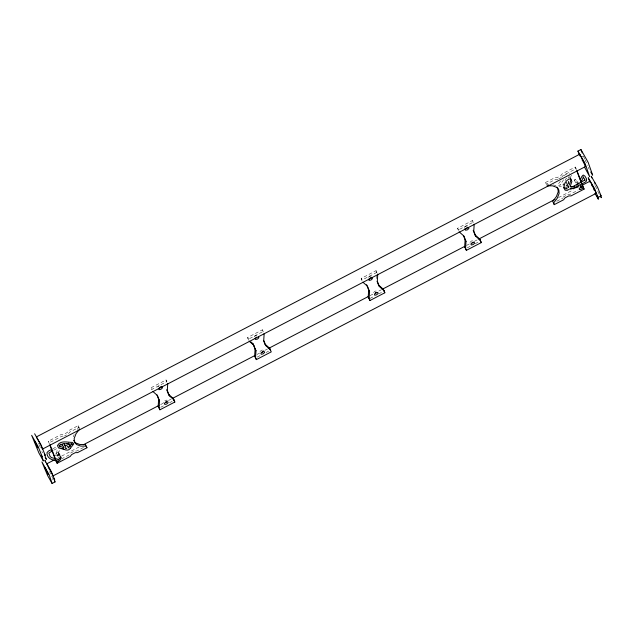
<?xml version="1.0" encoding="UTF-8"?>
<svg xmlns="http://www.w3.org/2000/svg" width="633" height="633" viewBox="0 0 633 633"><rect width="100%" height="100%" fill="white"/><g stroke="black" fill="none" stroke-linecap="round" stroke-linejoin="round"><path stroke-width="0.47" stroke-dasharray="3.17 2.37" d="M575.769 179.226L575.745 179.819L574.25 180.104L575.769 179.226L577.597 182.462M563.085 185.754L565.696 179.036L568.838 177.287L570.175 177.272M376.469 278.607L376.722 274.738M56.685 453.576L56.954 450.751L57.832 449.921M58.481 453.228L58.64 451.566L61.116 449.841M571.441 175.112L570.475 177.398M73.278 436.897L74.188 434.515M568.212 178.118L569.463 175.618M560.466 181.078L558.29 184.163L558.069 185.422L559.857 186.513L562.262 186.268M563.584 179.701L559.754 185.73L559.841 184.717L563.631 184.369M77.202 429.411L78.777 427.37L78.128 425.692L68.815 430.535L67.32 432.458L63.601 434.396L61.369 434.412L48.337 441.193L49.35 443.828M564.272 175.689L565.578 174.423L569.51 173.126M157.799 387.079L159.287 385.711M254.244 336.898L255.732 335.537L257.599 335.158M259.941 351.655L261.421 350.286L263.288 349.907M373.517 292.565L375.005 291.196L376.872 290.816M464.772 227.176L465.761 226.266L467.629 225.886M469.963 242.384L471.45 241.015L473.318 240.635L473.698 241.632M56.147 453.529L57.223 452.548L58.679 452.658M561.637 177.351L563.133 175.428L576.165 168.647L575.262 167.049L562.231 173.83L560.735 175.752L557.008 177.683L554.785 177.699L545.472 182.541L546.121 184.227L548.874 184.219M562.99 197.219L567.896 194.315L570.127 194.299L577.953 190.232M52.753 448.821L56.147 447.033M53.686 450.237L57.057 448.457M582.02 156.834L583.515 156.058M151.113 387.72L166.012 379.966L166.914 381.572L152.023 389.319L151.113 387.72L151.928 389.817M248.373 339.636L247.566 337.539L262.458 329.785L263.36 331.391L248.468 339.146L249.006 340.546M361.949 280.546L361.142 278.449L376.034 270.695L377.482 273.701M458.395 230.365L457.588 228.268L472.487 220.521L473.389 222.12L458.498 229.874L459.036 231.274M78.128 425.692L79.03 427.299L69.725 432.141L68.229 434.064L64.503 436.002M376.944 272.301L362.044 280.047L361.142 278.449M558.662 178.902L560.893 177.738M58.094 457.92L60.721 456.551M61.599 456.1L79.125 446.977M160.624 404.582L163.251 403.213M168.513 400.475L171.139 399.106M257.014 354.433L259.649 353.064M264.903 350.326L267.53 348.957M370.06 295.619L373.565 293.791M378.827 291.053L381.454 289.685M466.458 245.462L469.963 243.642M474.339 241.363L477.844 239.535M558.464 197.591L573.363 189.845M61.448 458.957L69.274 454.882L70.761 452.959L74.488 451.028L76.72 451.012L84.331 447.048M160.766 407.28L163.393 405.911M169.533 402.723L172.16 401.354M257.22 357.099L260.717 355.279M265.979 352.541L268.606 351.173M369.917 298.467L375.171 295.73M378.676 293.91L383.06 291.631M467.241 247.835L470.746 246.008M475.13 243.729L478.635 241.909M556.755 201.262L562.682 198.176M52.357 479.363L53.852 478.588M55.19 455.562L56.179 455.222M557.918 179.289L555.687 179.305L546.374 184.148L545.472 182.541M371.175 276.067L369.308 276.439L367.828 277.808L368.208 278.805M55.388 453.901L56.297 454.193M553.337 184.844L555.901 185.801M63.094 436.39L62.271 436.01L49.239 442.791L48.337 441.193M599.04 193.84L595.226 185.651M574.25 180.104L575.927 183.087M457.588 228.268L458.498 229.874M247.566 337.539L248.468 339.146M38.455 443.369L38.906 444.176M48.021 468.175L48.48 468.982M53.125 478.722L50.941 474.703M585.193 159.951L587.471 165.435M582.218 161.502L582.471 161.961M594.767 184.765L595.02 185.224M584.742 159.152L583.571 156.406M594.015 183.396L594.316 183.958M588.207 167.278L589.228 169.335M41.913 451.495L42.593 452.872M39.159 444.635L41.185 449.659M581.252 159.674L581.466 160.133M578.285 182.723L577.992 182.019L576.647 182.304L575.753 183.633M49.603 471.53L50.6 474.014M575.262 167.049L576.283 169.684M472.487 220.521L473.294 222.618M464.274 227.635L464.654 228.624M376.034 270.695L376.849 272.799M262.458 329.785L263.265 331.89M166.012 379.966L166.819 382.071M167.223 401.077L166.843 400.088L164.976 400.467L163.488 401.828L163.876 402.825M79.03 427.299L79.679 428.976"/><path stroke-width="0.95" d="M40.639 444.588L36.318 436.944L579.63 154.27L580.326 156.509M40.987 445.363L42.387 449.137L585.699 166.463L583.95 161.921L579.63 154.27M589.996 181.869L590.011 181.18L582.131 185.279M591.847 177.857L591.19 176.164L597.607 187.297L601.049 195.85L598.066 197.401L594.624 188.848L588.215 177.707L589.845 181.948M166.724 389.746L168.449 394.209L173.165 398.402L174.819 402.05L159.92 409.796L158.195 406.196L158.646 399.312L156.921 394.842M159.92 409.796L159.105 407.794L159.548 400.918L157.482 395.554L152.83 391.423M167.729 383.669L167.286 390.45L169.351 395.815L174.075 400.009M270.52 349.827L265.805 345.634L264.895 344.028L269.618 348.221L271.264 351.869L256.365 359.615L254.648 356.015L255.091 349.131L253.026 343.774L251.032 342.002M256.365 359.615L255.55 357.613L256.001 350.737L253.026 343.774M264.175 333.496L263.732 340.277L265.805 345.634M377.094 281.369L378.479 284.937L383.194 289.131L384.84 292.778L369.949 300.525L368.224 296.924L368.667 290.041L366.602 284.684M369.949 300.525L369.126 298.523L369.577 291.647L367.504 286.282L362.859 282.152M377.751 274.398L377.315 281.187L379.381 286.543L384.096 290.737M473.199 230.293L474.924 234.764L479.64 238.958L481.294 242.597L466.394 250.344L464.669 246.743L465.12 239.86L463.396 235.397M466.394 250.344L465.579 248.35L466.023 241.466L463.957 236.101L459.305 231.971M474.196 224.224L473.761 231.005L475.826 236.362L480.55 240.556M568.434 181.489L568.6 183.736M578.34 185.509L578.008 187.123L569.629 189.338M61.005 457.706L60.8 458.355L59.431 458.434L61.005 457.706L58.481 453.228M569.209 185.105L570.974 179.954L570.444 177.976M570.111 186.711L571.876 181.552L570.602 178.648C565.673 179.4 562.413 185.944 565.079 190.177L567.271 190.375L568.695 189.504M58.094 459.827L59.826 458.593L60.554 459.368L59.66 460.515L56.677 462.066L57.144 463.269L70.176 456.488L71.671 454.565L75.39 452.627L77.622 452.611L86.935 447.768L86.286 446.091L80.771 446.107L76.498 444.516L74.48 441.953L74.18 438.503L76.007 433.74L79.157 429.657M580.255 179.772L581.909 176.378L583.222 175.048L584.924 176.101L586.475 178.815L586.538 180.911L585.137 182.241L573.902 188.001L571.9 188.523L570.001 188.183M580.714 182.779L583.523 177.011M584.053 163.52L582.368 159.152M594.458 182.407L594.996 183.056M567.793 187.906L568.624 186.822M68.95 447.254L71.758 444.2M70.279 448.37L73.863 443.796L72.352 442.412C67.525 442.443 60.238 440.014 57.476 445.624L58.56 447.982L64.265 449.335M68.222 447.942L69.551 445.901L68.467 443.092M70.223 448.488C68.166 451.464 64.582 449.786 62.097 448.393M60.04 444.904L60.808 444.168M160.046 387.697L161.534 386.328M165.743 402.446L166.732 401.536M256.634 337.136L255.154 338.505L255.534 339.494L257.402 339.122L258.889 337.753L258.501 336.764M262.189 352.264L263.676 350.904M375.765 293.174L376.754 292.264M466.165 228.323L465.176 229.233L465.564 230.23L467.431 229.85L468.911 228.481L468.531 227.492L466.663 227.864M472.218 243.001L473.207 242.083M60.309 444.833L63.245 443.678L72.423 444.129L71.561 444.002L72.035 444.319M51.906 449.272L48.512 451.06L47.04 452.548L47.111 454.676C48.527 459.764 53.963 460.215 58.291 461.156M52.001 451.123L48.82 453.133L50.134 456.496L51.502 457.627L58.671 459.439M579.266 154.523L577.945 151.089L580.92 149.538L588.16 162.372L592.662 175.175L590.724 171.986M54.588 459.748L46.7 463.847L52.792 475.351M83.509 444.698L158.867 405.492M172.888 398.197L254.387 355.793M268.408 348.498L368.311 296.529M382.332 289.234L464.701 246.379M478.722 239.084L554.959 199.419M556.913 187.083L557.918 188.357L558.219 191.815L556.399 196.578L552.728 201.341L554.279 204.625L563.584 199.783L565.079 197.86L568.806 195.921L571.037 195.906L584.069 189.125L582.7 186.316L583.602 187.922L580.627 189.473L579.29 189.481L579.282 188.341L580.944 187.558M52.768 476.04L596.08 193.374L594.332 188.824L590.011 181.18M52.08 483.462L49.168 474.766L41.92 461.932L47.625 475.565L52.08 483.462L55.055 481.911L54.153 479.418M600.139 194.363L601.049 195.85M61.987 445.41L62.73 445.078L62.058 444.777L64.075 447.389M44.278 453.774L45.18 455.262L41.042 444.896L34.633 433.763M53.852 478.588L54.755 480.067L51.313 471.514L44.903 460.381L45.552 462.074M581.331 187.692L582.953 186.244L576.845 170.412M571.338 187.154L574.811 186.3M58.632 455.594L57.302 455.847L57.049 455.127L59.455 453.901L59.708 454.621M566.361 188.769L564.169 188.571L563.623 187.162M64.89 445.624L66.932 445.608L68.174 447.27M547.023 185.825L552.538 185.817L556.811 187.408L558.828 189.963L559.129 193.413L557.309 198.176L553.63 202.948L554.279 204.625M65.468 448.599L66.718 448.599M570.729 186.624L573.166 186.411L584.852 180.089L584.845 180.547L584.813 179.44L583.04 176.892M66.378 443.393L69.369 444.69L70.184 446.803M63.759 447.871L59.106 445.695M249.275 341.242L253.928 345.373M577.945 151.089L585.185 163.923L589.679 176.726L584.496 166.985M566.258 185.168L567.223 186.3M600.915 197.164L601.35 197.694L600.44 195.193M54.628 481.389L55.055 481.911M73.578 440.354L75.596 442.91L79.869 444.501L85.376 444.485L86.935 447.768M565.783 187.186L567.073 188.966M584.354 164.303L585.699 166.463M598.066 197.401L597.196 195.898L598.367 199.237L594.941 193.405M591.554 183.839L594.506 190.304M593.968 189.655L594.434 190.422M64.083 443.899L65.872 447.792M568.521 187.036L566.495 182.518M481.294 242.597L479.64 238.958M474.924 234.764L475.826 236.362M465.12 239.86L466.023 241.466M464.669 246.743L465.579 248.35M384.84 292.778L383.194 289.131M378.479 284.937L379.381 286.543M368.667 290.041L369.577 291.647M368.224 296.924L369.126 298.523M255.091 349.131L256.001 350.737M254.648 356.015L255.55 357.613M174.819 402.05L173.165 398.402M168.449 394.209L169.351 395.815M158.646 399.312L159.548 400.918M158.195 406.196L159.105 407.794M56.677 462.066L55.775 460.46L57.144 463.269M45.188 457.54L46.367 459.392L44.579 454.581M579.045 183.974L577.557 183.91L576.655 185.24M580.92 149.538L582.249 152.972M591.483 183.958L592.393 186.308M583.602 187.922L584.069 189.125M576.964 171.44L581.371 182.882M263.518 340.459L264.554 343.133M59.201 445.197L60.008 447.294M49.92 444.556L56.028 460.389M50.031 445.592L55.126 458.783M269.618 348.221L270.362 350.263M42.205 456.733L41.295 455.325L43.392 460.943L38.937 453.046L31.65 435.306L38.067 446.447L42.205 456.733M580.382 185.983L580.216 186.87L581.181 187.305L581.949 186.68L581.458 185.865L580.382 185.983M34.989 441.438L37.766 447.737L34.989 441.438M45.26 468.056L48.148 474.639L45.26 468.056M160.189 387.317L158.701 388.686L159.089 389.675L160.956 389.303L162.436 387.934L162.056 386.945L160.189 387.317M165.878 402.066L164.398 403.435L164.778 404.424L166.645 404.052L168.133 402.683L167.745 401.694L165.878 402.066M262.331 351.893L260.843 353.254L261.231 354.251L263.099 353.871L264.578 352.502L264.198 351.513L262.331 351.893M370.218 278.045L368.73 279.414L369.11 280.403L370.978 280.031L372.465 278.662L372.085 277.673L370.218 278.045M375.907 292.794L374.419 294.163L374.807 295.16L376.675 294.78L378.154 293.411L377.774 292.422L375.907 292.794M472.353 242.621L470.873 243.99L471.253 244.979L473.12 244.599L474.608 243.23L474.22 242.241L472.353 242.621"/></g></svg>
